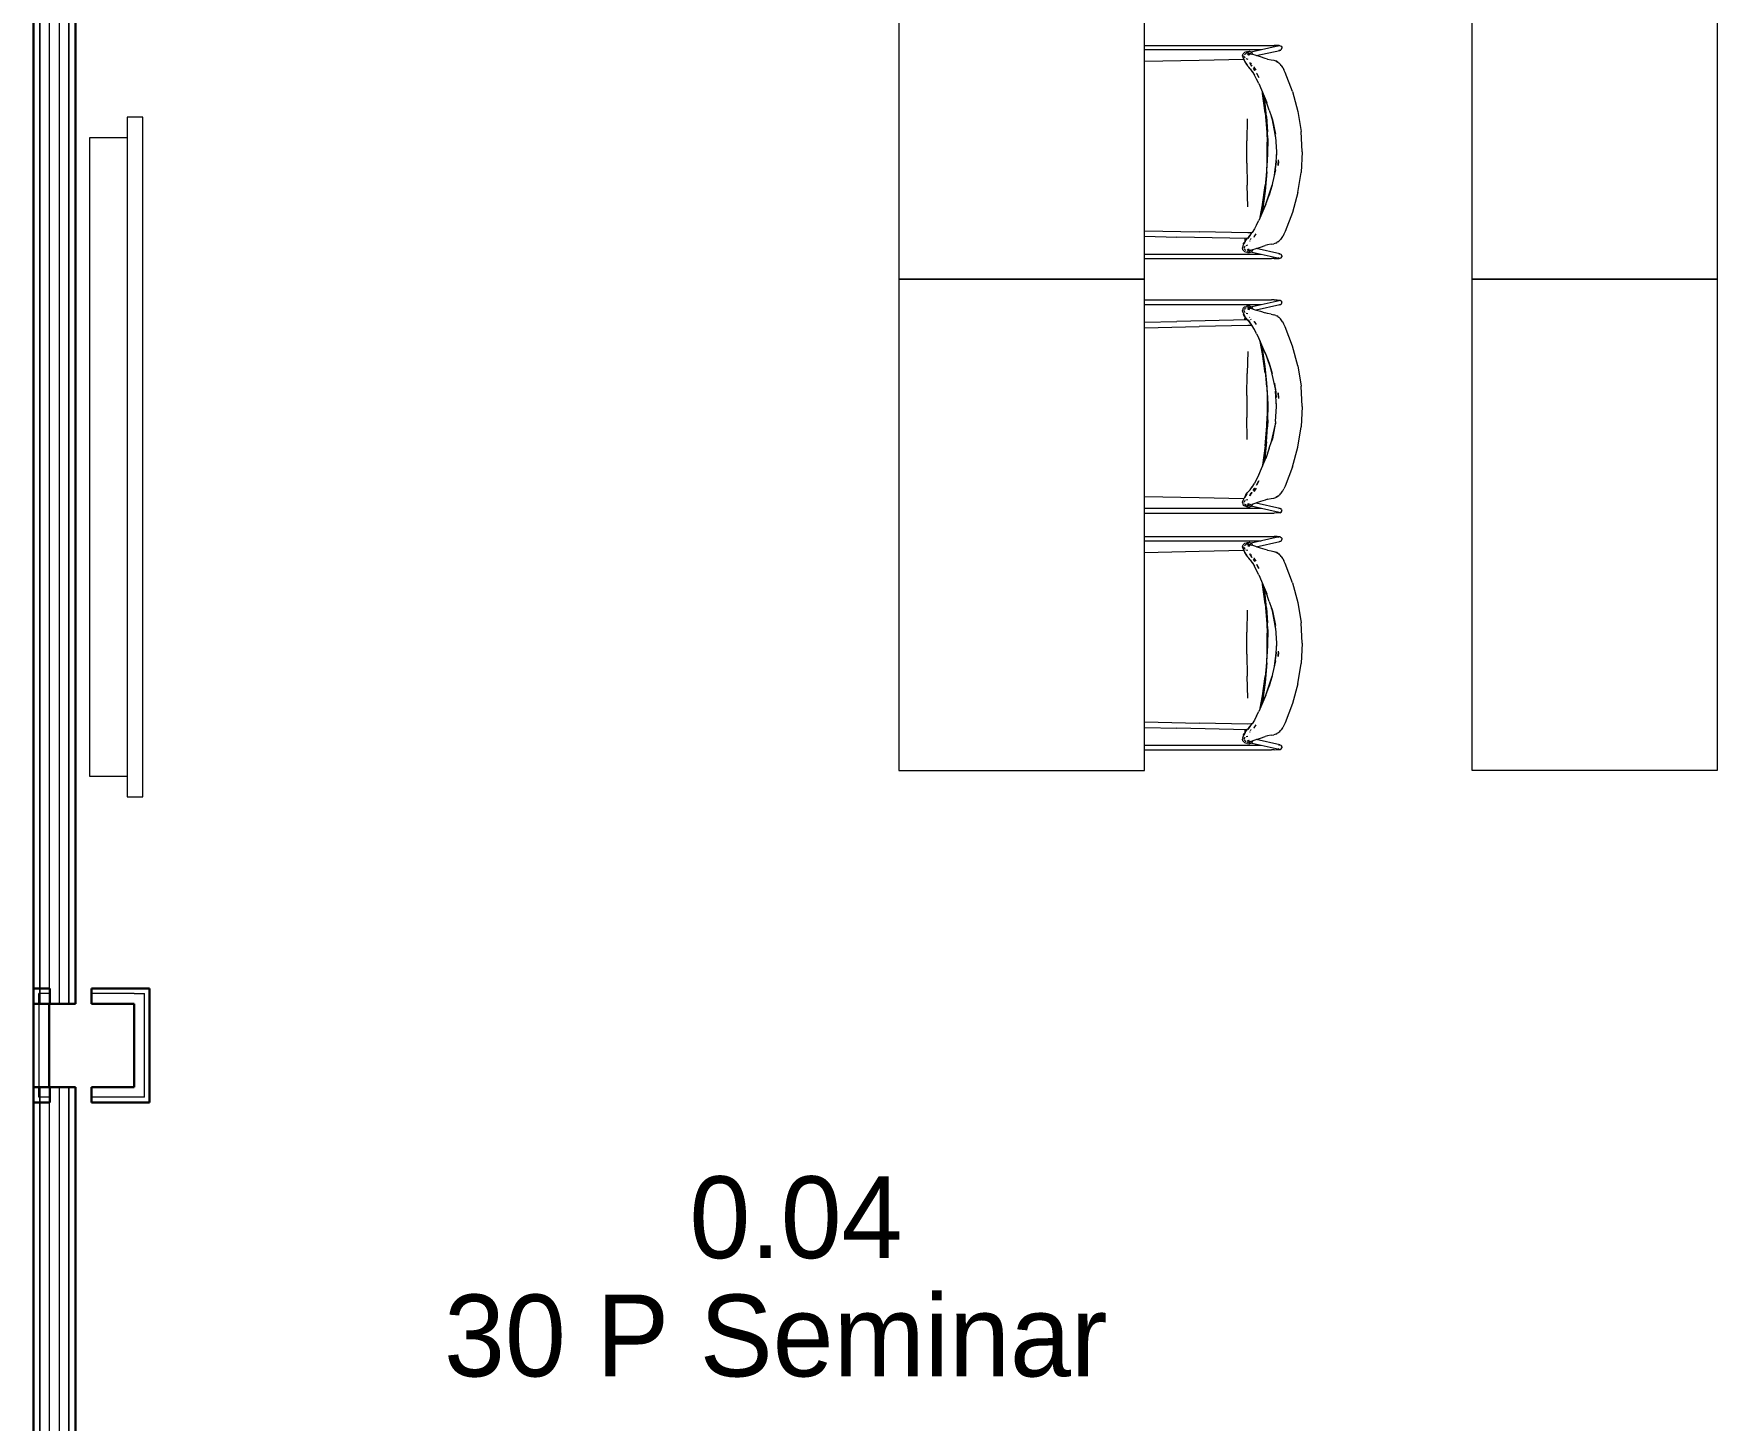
# Model space of a CAD drawing. Header units: millimetres. Extents: x 90978 to 295199, y -4084 to 97293.
# Drawn here: x 223887 to 228000, y 20147 to 23536 of the extents above; entities that cross this region are included whole.
import ezdxf

# ---------------------------------------------------------------- set-up
doc = ezdxf.new("R2010")
doc.units = ezdxf.units.MM
doc.header["$MEASUREMENT"] = 0
for name, color, linetype, lineweight in [('A-AREA-IDEN', 7, 'CONTINUOUS', 9), ('CSM-STL-XX-ZZ-M3-A-XXXX-00001_detached _19_04_21__rvt-1-Level 0$0$A-WALL', 7, 'CONTINUOUS', 9), ('CSM-STL-XX-ZZ-M3-A-XXXX-00001_detached _19_04_21__rvt-1-Level 0$0$E-ELEC-EQPM', 8, 'CONTINUOUS', 9), ('CSM-STL-XX-ZZ-M3-A-XXXX-00001_detached _19_04_21__rvt-1-Level 0$0$I-WALL', 7, 'CONTINUOUS', 9), ('G-IMPT', 8, 'CONTINUOUS', 9), ('I-FURN', 8, 'CONTINUOUS', 9)]:
    doc.layers.add(name, color=color, linetype=linetype, lineweight=lineweight)
doc.styles.add('Century Gothic', font='GOTHIC.TTF', dxfattribs={"height": 200})

msp = doc.modelspace()

# ---------------------------------------------------------------- linework, layer by layer
at = {"layer": 'CSM-STL-XX-ZZ-M3-A-XXXX-00001_detached _19_04_21__rvt-1-Level 0$0$A-WALL'}
for p, q in [((223901.7, 21165.5), (223901.7, 25361.2)), ((223902.7, 21165.5), (223902.7, 25361.2)), ((223925.2, 21165.5), (223925.2, 25361.2)), ((223950.2, 21165.5), (223950.2, 25361.2)), ((223972.7, 21165.5), (223972.7, 25361.2)), ((223973.7, 21165.5), (223973.7, 25361.2)), ((223926.3, 21190.5), (223899.2, 21190.5)), ((223899.2, 21165.5), (223899.2, 21190.5)), ((224132.4, 21190.5), (224028.3, 21190.5)), ((224132.4, 21190.5), (224157.4, 21190.5)), ((224157.4, 20936.9), (224157.4, 21190.5)), ((223899.2, 21165.5), (223899.2, 20961.9)), ((223899.2, 20936.9), (223899.2, 20961.9)), ((223926.3, 20936.9), (223899.2, 20936.9)), ((223901.7, 15762), (223901.7, 20961.9)), ((223902.7, 15762), (223902.7, 20961.9)), ((223925.2, 15762), (223925.2, 20961.9)), ((223950.2, 15762), (223950.2, 20961.9)), ((223972.7, 15762), (223972.7, 20961.9)), ((223973.7, 15762), (223973.7, 20961.9)), ((224132.4, 20936.9), (224028.3, 20936.9)), ((224157.4, 20936.9), (224132.4, 20936.9))]:
    msp.add_line(p, q, dxfattribs=at)
at = {"layer": 'CSM-STL-XX-ZZ-M3-A-XXXX-00001_detached _19_04_21__rvt-1-Level 0$0$E-ELEC-EQPM'}
for p, q in [((224153.3, 23332.1), (224115.2, 23332.1)), ((224115.2, 23332.1), (224115.2, 23281.3)), ((224153.3, 23332.1), (224115.2, 23332.1)), ((224115.2, 23332.1), (224115.2, 21671.1)), ((224153.3, 21671.1), (224153.3, 23332.1)), ((224153.3, 21671.1), (224153.3, 23332.1)), ((224115.2, 23281.3), (224023.3, 23281.3)), ((224023.3, 23281.3), (224023.3, 21721.9)), ((224115.2, 23281.3), (224023.3, 23281.3)), ((224023.3, 23281.3), (224023.3, 21721.9)), ((224023.3, 21721.9), (224115.2, 21721.9)), ((224023.3, 21721.9), (224115.2, 21721.9)), ((224115.2, 21721.9), (224115.2, 21671.1)), ((224115.2, 21671.1), (224153.3, 21671.1)), ((224115.2, 21671.1), (224153.3, 21671.1))]:
    msp.add_line(p, q, dxfattribs=at)
at = {"layer": 'CSM-STL-XX-ZZ-M3-A-XXXX-00001_detached _19_04_21__rvt-1-Level 0$0$I-WALL', "lineweight": 30}
for p, q in [((223886.7, 25361.2), (223886.7, 21165.5)), ((223988.7, 21165.5), (223988.7, 25361.2)), ((223926.3, 21203), (223886.7, 21203)), ((223886.7, 21203), (223886.7, 21190.5)), ((223886.7, 21190.5), (223886.7, 21165.5)), ((223926.3, 21165.5), (223926.3, 21203)), ((224132.4, 21203), (224028.3, 21203)), ((224028.3, 21203), (224028.3, 21165.5)), ((224157.4, 21203), (224132.4, 21203)), ((224169.9, 21203), (224157.4, 21203)), ((224169.9, 20924.4), (224169.9, 21203)), ((223886.7, 21165.5), (223988.7, 21165.5)), ((223886.7, 21165.5), (223886.7, 20961.9)), ((223924.2, 21165.5), (223926.3, 21165.5)), ((223924.2, 20961.9), (223924.2, 21165.5)), ((224028.3, 21165.5), (224132.4, 21165.5)), ((224132.4, 21165.5), (224132.4, 20961.9)), ((223886.7, 20961.9), (223886.7, 20936.9)), ((223886.7, 20961.9), (223886.7, 15762)), ((223988.7, 20961.9), (223886.7, 20961.9)), ((223886.7, 20936.9), (223886.7, 20924.4)), ((223926.3, 20961.9), (223924.2, 20961.9)), ((223926.3, 20924.4), (223926.3, 20961.9)), ((223988.7, 15762), (223988.7, 20961.9)), ((224132.4, 20961.9), (224028.3, 20961.9)), ((224028.3, 20961.9), (224028.3, 20924.4)), ((223886.7, 20924.4), (223926.3, 20924.4)), ((224028.3, 20924.4), (224132.4, 20924.4)), ((224132.4, 20924.4), (224157.4, 20924.4)), ((224157.4, 20924.4), (224169.9, 20924.4))]:
    msp.add_line(p, q, dxfattribs=at)
at = {"layer": 'G-IMPT'}
for p, q in [((226600.2, 23507.2), (226910.7, 23507.2)), ((226885.7, 23496.3), (226600.2, 23496.3)), ((226840.9, 23485.4), (226841.4, 23486.7)), ((226841.4, 23486.7), (226844.5, 23490)), ((226848.8, 23491.4), (226844.5, 23490)), ((226845, 23484.4), (226847, 23486.7)), ((226847.5, 23486.9), (226849.2, 23487.7)), ((226848.8, 23487.4), (226847.5, 23486.9)), ((226848.5, 23490.2), (226854.1, 23488.5)), ((226848.5, 23490.2), (226856.3, 23487.8)), ((226848.8, 23491.4), (226852, 23492.3)), ((226851.7, 23488.7), (226859.9, 23486.6)), ((226851.7, 23488.7), (226858.6, 23487)), ((226852, 23492.3), (226854.8, 23492.5)), ((226852.2, 23488.7), (226852.8, 23488.9)), ((226852.8, 23488.9), (226852.2, 23488.7)), ((226852.8, 23488.9), (226852.2, 23488.7)), ((226854.7, 23489.3), (226852.8, 23488.9)), ((226853.1, 23489.3), (226855.2, 23488)), ((226853.1, 23489.3), (226856.3, 23487.8)), ((226854.1, 23488.5), (226862.3, 23486)), ((226854.8, 23492.5), (226856.1, 23492.6)), ((226855.2, 23488), (226856.9, 23486.2)), ((226857.8, 23492.3), (226856.1, 23492.6)), ((226857.8, 23484.3), (226856.9, 23486.2)), ((226857.8, 23492.3), (226861.2, 23490.6)), ((226857.8, 23492.3), (226858.1, 23492.2)), ((226857.8, 23492.3), (226861, 23490.8)), ((226861.2, 23490.6), (226858.1, 23492.2)), ((226859.9, 23486.6), (226858.6, 23487)), ((226929.1, 23506.1), (226861, 23490.7)), ((226862.7, 23489), (226861, 23490.8)), ((226861.2, 23490.6), (226861, 23490.8)), ((226861, 23490.8), (226863.1, 23488.7)), ((226862.7, 23489), (226861.2, 23490.6)), ((226863.2, 23488.5), (226863.1, 23488.7)), ((226864.2, 23486.3), (226863.2, 23488.5)), ((226864.2, 23486.3), (226864.2, 23486.2)), ((226873.3, 23482.4), (226930.7, 23495.2)), ((226910.7, 23507.2), (226917, 23507.1)), ((226924.2, 23507), (226917, 23507.1)), ((226929.4, 23506.7), (226924.2, 23507)), ((226929.1, 23506.1), (226927, 23505.1)), ((226927, 23505.1), (226927.2, 23505.3)), ((226928.4, 23496), (226931, 23495.5)), ((226928.6, 23495.8), (226931, 23495.5)), ((226931.8, 23506.3), (226929.4, 23506.7)), ((226930.7, 23495.2), (226933.2, 23496)), ((226931.8, 23506.3), (226934.2, 23505.1)), ((226933.2, 23496), (226933.5, 23496.3)), ((226935.3, 23498.2), (226933.5, 23496.3)), ((226934.2, 23505.1), (226935.7, 23503)), ((226935.3, 23498.2), (226936, 23500.3)), ((226935.7, 23503), (226936, 23500.3)), ((226733.9, 23470.4), (226600.2, 23467.7)), ((226843.3, 23472.9), (226733.9, 23470.4)), ((226839.8, 23481.2), (226840.9, 23485.4)), ((226839.8, 23481.2), (226841.1, 23477.5)), ((226840.3, 23482.6), (226841.1, 23477.5)), ((226840.3, 23482.6), (226840.7, 23477.9)), ((226840.7, 23477.9), (226843.7, 23471.9)), ((226846.3, 23465.9), (226843.7, 23471.9)), ((226844.2, 23480.9), (226844.4, 23479.3)), ((226844.9, 23478.3), (226844.4, 23479.3)), ((226844.9, 23478.3), (226846.3, 23476.7)), ((226848, 23464), (226845.5, 23468.7)), ((226850.3, 23460.4), (226845.5, 23468.7)), ((226846.3, 23465.9), (226848.2, 23462.8)), ((226848, 23464), (226850.3, 23460.4)), ((226848.2, 23462.8), (226852.5, 23457.3)), ((226848.4, 23475.1), (226853.2, 23473.8)), ((226851.9, 23485.5), (226854.2, 23484.3)), ((226851.9, 23485.5), (226857.3, 23484)), ((226852.5, 23457.3), (226855.4, 23454.1)), ((226853.1, 23485.3), (226854.2, 23484.3)), ((226853.1, 23485.3), (226854.6, 23483.8)), ((226854.6, 23483.8), (226853.6, 23484.9)), ((226858.5, 23450.4), (226855.4, 23454.1)), ((226859.1, 23461.1), (226857.4, 23464.3)), ((226857.4, 23464.3), (226859.4, 23460.5)), ((226858.3, 23464.7), (226857.5, 23465.8)), ((226858.5, 23450.4), (226863.9, 23443)), ((226859.1, 23461.1), (226859.4, 23460.5)), ((226859.1, 23461.1), (226860.4, 23458.9)), ((226859.1, 23461.1), (226860.8, 23458.4)), ((226859.2, 23463.5), (226861.3, 23461)), ((226860.4, 23458.9), (226860.8, 23458.4)), ((226862.3, 23456.8), (226860.7, 23459.3)), ((226860.7, 23459.3), (226862.7, 23456.2)), ((226883.5, 23479.2), (226862.3, 23486)), ((226862.3, 23456.8), (226862.7, 23456.2)), ((226866, 23452), (226869.9, 23446)), ((226866, 23452), (226868.6, 23448)), ((226867.8, 23454.5), (226868.2, 23454)), ((226873.4, 23446.7), (226868.2, 23454)), ((226869.9, 23446), (226868.6, 23448)), ((226895.4, 23475.4), (226883.5, 23479.2)), ((226901.1, 23473.7), (226895.4, 23475.4)), ((226901.1, 23473.7), (226910.3, 23472.1)), ((226910.3, 23472.1), (226916.3, 23471)), ((226916.3, 23471), (226921.3, 23469.2)), ((226922.2, 23468.6), (226921.3, 23469.2)), ((226926.5, 23466.2), (226921.3, 23469.2)), ((226923.5, 23468), (226921.3, 23469.2)), ((226922.2, 23468.6), (226926.5, 23466.2)), ((226926.1, 23466.4), (226923.5, 23468)), ((226926.5, 23466.2), (226926.1, 23466.4)), ((226926.5, 23466.2), (226928.5, 23464.7)), ((226928.5, 23464.7), (226930.4, 23462.9)), ((226930.9, 23462.4), (226930.4, 23462.9)), ((226930.9, 23462.4), (226932.7, 23460.6)), ((226934.5, 23458.5), (226932.7, 23460.6)), ((226934.5, 23458.5), (226937.8, 23453.6)), ((226938.1, 23453.3), (226937.8, 23453.6)), ((226938.1, 23453.3), (226941.2, 23447.7)), ((226944.1, 23441.2), (226941.2, 23447.7)), ((226863.4, 23443.8), (226863.9, 23443)), ((226863.4, 23443.8), (226868.8, 23434.8)), ((226874.2, 23424.4), (226868.8, 23434.8)), ((226873.9, 23439.2), (226879.5, 23428.8)), ((226873.9, 23439.2), (226874.5, 23438.2)), ((226879.5, 23413.8), (226874.2, 23424.4)), ((226879.5, 23428.8), (226874.5, 23438.2)), ((226879.5, 23413.8), (226899.3, 23367.4)), ((226961.7, 23394.5), (226944.1, 23441.2)), ((226889, 23390), (226888.5, 23392.6)), ((226895.4, 23342.7), (226889, 23390)), ((226891.2, 23386.4), (226895.2, 23356.8)), ((226891.2, 23386.4), (226895.2, 23356.8)), ((226893.7, 23380.6), (226894.8, 23372.9)), ((226898.9, 23333.2), (226894.8, 23372.9)), ((226905.3, 23348.8), (226896.8, 23373.8)), ((226896.8, 23373.8), (226899.3, 23367.4)), ((226961.7, 23394.5), (226974.7, 23346.1)), ((226851.1, 23327.7), (226850.1, 23273.8)), ((226895.4, 23342.7), (226899.3, 23294.9)), ((226898.9, 23333.2), (226901, 23296.1)), ((226905.3, 23348.8), (226910.5, 23332.6)), ((226912.8, 23325.6), (226910.5, 23332.6)), ((226910.9, 23332.7), (226912.8, 23325.6)), ((226910.9, 23332.7), (226920.1, 23290.2)), ((226919.7, 23290.1), (226912.8, 23325.6)), ((226912.8, 23325.6), (226920.1, 23290.2)), ((226974.7, 23346.1), (226982.8, 23296.7)), ((226899.3, 23294.9), (226900.2, 23270.8)), ((226901.4, 23279.8), (226901, 23296.1)), ((226920.8, 23283.7), (226919.7, 23290.1)), ((226920.7, 23283.7), (226920.3, 23287.9)), ((226920.8, 23283.7), (226920.5, 23287.2)), ((226920.7, 23283.7), (226923.1, 23246.8)), ((226985.3, 23246.8), (226982.8, 23296.7)), ((226850.1, 23219.7), (226850.1, 23273.8)), ((226900.5, 23246.8), (226900.2, 23270.8)), ((226900.2, 23222.7), (226900.5, 23246.8)), ((226901, 23225.9), (226901.4, 23242.1)), ((226901.4, 23279.8), (226901.8, 23261)), ((226901.4, 23242.1), (226901.8, 23261)), ((226923.2, 23246.8), (226920.8, 23209.8)), ((226923.2, 23246.8), (226923, 23239.3)), ((226923.1, 23246.8), (226923, 23239.3)), ((226985.3, 23246.8), (226982.8, 23196.9)), ((226850.1, 23219.7), (226851.1, 23165.8)), ((226899.3, 23198.6), (226895.4, 23150.8)), ((226898.9, 23188.8), (226901, 23225.9)), ((226899.3, 23198.6), (226900.2, 23222.7)), ((226920.1, 23203.4), (226910.9, 23160.9)), ((226917.7, 23189.6), (226919.8, 23203.7)), ((226919.8, 23203.7), (226921.4, 23214.7)), ((226920.1, 23203.4), (226922.5, 23225)), ((226920.1, 23203.4), (226921.4, 23214.7)), ((226920.8, 23209.8), (226921.4, 23214.7)), ((226922.5, 23225), (226921.4, 23214.7)), ((226927.3, 23213.7), (226928.1, 23227.3)), ((226927.9, 23223.9), (226927.3, 23213.7)), ((226853.2, 23112.6), (226851.1, 23165.8)), ((226888.8, 23118.1), (226895.2, 23165.2)), ((226895.2, 23165.2), (226888.8, 23117.9)), ((226894.8, 23149), (226898.9, 23188.8)), ((226896.8, 23119.7), (226910.9, 23160.9)), ((226910.9, 23160.9), (226904.7, 23141.2)), ((226904.7, 23141.2), (226910.7, 23160.9)), ((226912.3, 23166.1), (226910.7, 23160.9)), ((226910.9, 23160.9), (226912.3, 23166.1)), ((226917.7, 23189.6), (226918.9, 23196.7)), ((226974.7, 23147.5), (226982.8, 23196.9)), ((226896.8, 23119.7), (226879.5, 23079.7)), ((226888.8, 23118.1), (226883, 23087.8)), ((226883, 23087.8), (226888.8, 23117.9)), ((226895.4, 23150.8), (226889, 23103.5)), ((226889, 23109.9), (226894.8, 23149)), ((226894.6, 23113.9), (226896.8, 23119.7)), ((226894.6, 23113.9), (226896.7, 23119.7)), ((226896.7, 23119.7), (226904.7, 23141.2)), ((226896.8, 23119.7), (226904.7, 23141.2)), ((226974.7, 23147.5), (226961.7, 23099)), ((226874.2, 23069.1), (226879.5, 23079.7)), ((226883.6, 23089.1), (226879.5, 23079.7)), ((226883.6, 23089.1), (226879.5, 23079.7)), ((226889, 23109.9), (226886, 23094.8)), ((226889, 23103.5), (226888.4, 23100.3)), ((226961.7, 23099), (226944.1, 23052.2)), ((226600.2, 23054.2), (226733.9, 23051.5)), ((226600.2, 23040.7), (226679.2, 23039)), ((226852.2, 23035.2), (226679.2, 23039)), ((226852.7, 23048.9), (226733.9, 23051.5)), ((226845.7, 23035.4), (226846.1, 23027.3)), ((226846.5, 23028), (226846.1, 23035.4)), ((226846.5, 23028), (226846.1, 23035.4)), ((226848.2, 23030.8), (226852.5, 23036.2)), ((226852.2, 23035.2), (226852.2, 23035.2)), ((226855.4, 23039.4), (226852.5, 23036.2)), ((226861.1, 23049.3), (226852.7, 23048.9)), ((226853.4, 23035.4), (226859, 23043.6)), ((226853.4, 23035.4), (226858.5, 23043.1)), ((226855.4, 23039.4), (226859, 23043.6)), ((226858.5, 23043.1), (226863.9, 23050.5)), ((226859.4, 23033), (226860.4, 23034.6)), ((226860.8, 23035.2), (226860.4, 23034.6)), ((226864, 23050), (226861.1, 23049.3)), ((226868.8, 23058.7), (226863.4, 23049.7)), ((226863.9, 23050.5), (226863.4, 23049.7)), ((226867.8, 23039.1), (226868.2, 23039.6)), ((226868.2, 23039.6), (226873.4, 23046.9)), ((226874.2, 23069.1), (226868.8, 23058.7)), ((226934.5, 23035), (226932.7, 23032.9)), ((226937.8, 23039.9), (226934.5, 23035)), ((226937.8, 23039.9), (226938.1, 23040.2)), ((226941.2, 23045.8), (226938.1, 23040.2)), ((226944.1, 23052.2), (226941.2, 23045.8)), ((226600.2, 22997.2), (226885.7, 22997.2)), ((226840.6, 23016.4), (226839.8, 23012.3)), ((226840.9, 23008.1), (226839.8, 23012.3)), ((226840.6, 23016.4), (226845, 23024.8)), ((226841.4, 23006.8), (226840.9, 23008.1)), ((226844.5, 23003.6), (226841.4, 23006.8)), ((226846.3, 23027.7), (226844, 23022.8)), ((226844, 23022.8), (226845, 23024.8)), ((226844, 23012.1), (226844.2, 23012.7)), ((226844.6, 23014.6), (226844.2, 23012.7)), ((226844.5, 23003.6), (226848.8, 23002.2)), ((226844.9, 23015.2), (226844.6, 23014.6)), ((226845.7, 23008.5), (226844.6, 23010.1)), ((226844.6, 23010.1), (226845.3, 23009.1)), ((226844.8, 23009.6), (226846.9, 23006.9)), ((226844.9, 23015.2), (226846.5, 23017)), ((226845.7, 23008.5), (226845.3, 23009.1)), ((226846.3, 23027.7), (226848.2, 23030.8)), ((226848.8, 23006.2), (226847.6, 23006.6)), ((226849.2, 23005.8), (226847.6, 23006.6)), ((226848.5, 23018.4), (226853.2, 23019.8)), ((226852, 23001.2), (226848.8, 23002.2)), ((226851.7, 23004.8), (226859.9, 23006.8)), ((226859.2, 23006.6), (226851.7, 23004.8)), ((226851.8, 23008), (226857.3, 23009.6)), ((226851.8, 23008), (226853.9, 23009)), ((226852, 23001.2), (226856.1, 23001)), ((226852.8, 23004.6), (226852.2, 23004.9)), ((226852.8, 23004.6), (226852.2, 23004.8)), ((226852.8, 23004.6), (226852.2, 23004.8)), ((226852.8, 23004.6), (226854.7, 23004.2)), ((226854.2, 23009.3), (226853.1, 23008.2)), ((226853.1, 23008.2), (226853.9, 23009)), ((226856.3, 23005.7), (226853.1, 23004.2)), ((226855.2, 23005.5), (226853.1, 23004.2)), ((226854.2, 23009.3), (226853.6, 23008.6)), ((226854.1, 23005), (226859.9, 23006.8)), ((226856.3, 23005.7), (226854.1, 23005)), ((226857.8, 23001.3), (226856.1, 23001)), ((226856.2, 23003.9), (226929.2, 22987.4)), ((226857.6, 23029.8), (226857.1, 23028.4)), ((226857.8, 23001.3), (226858.1, 23001.3)), ((226858.1, 23001.3), (226861, 23002.7)), ((226859.2, 23006.6), (226871, 23010.4)), ((226861.2, 23002.9), (226861, 23002.7)), ((226861.2, 23002.9), (226863.1, 23004.8)), ((226864.2, 23007.4), (226863.1, 23004.8)), ((226864.2, 23007.3), (226863.1, 23004.8)), ((226863.2, 23005), (226863.1, 23004.8)), ((226863.2, 23005), (226864.2, 23007.4)), ((226864.2, 23007.3), (226864.2, 23007.4)), ((226871, 23010.4), (226883.5, 23014.3)), ((226930.7, 22998.3), (226873.2, 23011.2)), ((226883.5, 23014.3), (226895.4, 23018.2)), ((226901.1, 23019.9), (226895.4, 23018.2)), ((226910.3, 23021.5), (226901.1, 23019.9)), ((226910.3, 23021.5), (226916.3, 23022.6)), ((226921.3, 23024.4), (226916.3, 23022.6)), ((226921.3, 23024.4), (226923.5, 23025.6)), ((226926.1, 23027.1), (226923.5, 23025.6)), ((226926.5, 23027.4), (226926.1, 23027.1)), ((226926.5, 23027.4), (226928.5, 23028.9)), ((226928.4, 22997.6), (226931, 22998)), ((226928.5, 23028.9), (226930.9, 23031.1)), ((226928.6, 22997.7), (226931, 22998)), ((226930.7, 22998.3), (226933.2, 22997.5)), ((226930.9, 23031.1), (226932.7, 23032.9)), ((226935, 22995.6), (226933.2, 22997.5)), ((226933.2, 22997.5), (226933.5, 22997.2)), ((226935, 22995.6), (226935.3, 22995.3)), ((226936, 22993.2), (226935.3, 22995.3)), ((226936, 22993.2), (226935.7, 22990.5)), ((226600.2, 22986.4), (226910.7, 22986.4)), ((226917, 22986.4), (226910.7, 22986.4)), ((226917, 22986.4), (226924.2, 22986.6)), ((226924.2, 22986.6), (226929.4, 22986.8)), ((226929.2, 22987.4), (226927, 22988.5)), ((226927.2, 22988.3), (226927, 22988.5)), ((226929.4, 22986.8), (226931.8, 22987.2)), ((226931.8, 22987.2), (226934.2, 22988.4)), ((226934.2, 22988.4), (226935.7, 22990.5)), ((226600.2, 22885.4), (226910.7, 22885.4)), ((226600.2, 22874.5), (226885.7, 22874.5)), ((226844.5, 22868.2), (226848.8, 22869.6)), ((226852, 22870.6), (226848.8, 22869.6)), ((226852, 22870.6), (226856.1, 22870.8)), ((226857.8, 22870.5), (226856.1, 22870.8)), ((226856.2, 22867.9), (226929.2, 22884.3)), ((226857.8, 22870.5), (226858.1, 22870.4)), ((226858.1, 22870.4), (226861, 22869)), ((226930.7, 22873.5), (226873.2, 22860.6)), ((226917, 22885.4), (226910.7, 22885.4)), ((226917, 22885.4), (226924.2, 22885.2)), ((226924.2, 22885.2), (226929.4, 22884.9)), ((226929.2, 22884.3), (226927, 22883.3)), ((226927.2, 22883.5), (226927, 22883.3)), ((226928.4, 22874.2), (226931, 22873.7)), ((226928.6, 22874.1), (226931, 22873.7)), ((226929.4, 22884.9), (226931.8, 22884.6)), ((226930.7, 22873.5), (226933.2, 22874.3)), ((226931.8, 22884.6), (226934.2, 22883.4)), ((226935, 22876.1), (226933.2, 22874.3)), ((226933.2, 22874.3), (226933.5, 22874.6)), ((226934.2, 22883.4), (226935.7, 22881.2)), ((226935, 22876.1), (226935.3, 22876.4)), ((226936, 22878.6), (226935.3, 22876.4)), ((226936, 22878.6), (226935.7, 22881.2)), ((226600.2, 22831.1), (226679.2, 22832.7)), ((226852.2, 22836.6), (226679.2, 22832.7)), ((226840.9, 22863.6), (226839.8, 22859.4)), ((226840.6, 22855.4), (226839.8, 22859.4)), ((226840.6, 22855.4), (226845, 22846.9)), ((226841.4, 22865), (226840.9, 22863.6)), ((226844.5, 22868.2), (226841.4, 22865)), ((226844, 22859.7), (226844.2, 22859.1)), ((226846.3, 22844.1), (226844, 22848.9)), ((226844, 22848.9), (226845, 22846.9)), ((226844.6, 22857.1), (226844.2, 22859.1)), ((226845.7, 22863.2), (226844.6, 22861.6)), ((226844.6, 22861.6), (226845.3, 22862.7)), ((226844.9, 22856.6), (226844.6, 22857.1)), ((226844.8, 22862.2), (226846.9, 22864.8)), ((226844.9, 22856.6), (226846.5, 22854.7)), ((226845.7, 22863.2), (226845.3, 22862.7)), ((226845.7, 22836.4), (226846.1, 22844.5)), ((226846.5, 22843.7), (226846.1, 22836.4)), ((226846.5, 22843.7), (226846.2, 22837.5)), ((226846.3, 22844.1), (226848.2, 22841)), ((226849.2, 22865.9), (226847.6, 22865.1)), ((226848.8, 22865.6), (226847.6, 22865.1)), ((226848.2, 22841), (226852.5, 22835.6)), ((226848.5, 22853.3), (226853.2, 22852)), ((226859.2, 22865.2), (226851.7, 22866.9)), ((226851.7, 22866.9), (226859.9, 22864.9)), ((226851.8, 22863.8), (226853.9, 22862.8)), ((226851.8, 22863.8), (226857.3, 22862.2)), ((226852.8, 22867.1), (226852.2, 22866.9)), ((226852.8, 22867.1), (226852.2, 22866.9)), ((226852.8, 22867.1), (226852.2, 22866.9)), ((226852.2, 22836.6), (226852.2, 22836.6)), ((226855.4, 22832.4), (226852.5, 22835.6)), ((226852.8, 22867.1), (226854.7, 22867.6)), ((226856.3, 22866), (226853.1, 22867.5)), ((226855.2, 22866.2), (226853.1, 22867.5)), ((226854.2, 22862.5), (226853.1, 22863.5)), ((226853.1, 22863.5), (226853.9, 22862.8)), ((226853.4, 22836.4), (226858.5, 22828.6)), ((226853.4, 22836.4), (226859, 22828.1)), ((226854.2, 22862.5), (226853.6, 22863.2)), ((226856.3, 22866), (226854.1, 22866.8)), ((226854.1, 22866.8), (226859.9, 22864.9)), ((226855.2, 22866.2), (226856.6, 22864.7)), ((226855.4, 22832.4), (226859, 22828.1)), ((226857.6, 22863), (226856.9, 22864.4)), ((226857.6, 22842), (226857, 22843.5)), ((226858.5, 22828.6), (226863.9, 22821.3)), ((226859.2, 22865.2), (226871, 22861.3)), ((226859.4, 22838.8), (226860.4, 22837.2)), ((226860.8, 22836.6), (226860.4, 22837.2)), ((226861.2, 22868.8), (226861, 22869)), ((226861.2, 22868.8), (226863.1, 22866.9)), ((226864.2, 22864.5), (226863.1, 22866.9)), ((226863.2, 22866.7), (226863.1, 22866.9)), ((226864.2, 22864.4), (226863.1, 22866.9)), ((226863.2, 22866.7), (226864.2, 22864.4)), ((226864.2, 22864.5), (226864.2, 22864.4)), ((226867.8, 22832.7), (226868.2, 22832.2)), ((226868.2, 22832.2), (226873.4, 22824.9)), ((226871, 22861.3), (226883.5, 22857.5)), ((226883.5, 22857.5), (226895.4, 22853.6)), ((226901.1, 22851.9), (226895.4, 22853.6)), ((226910.3, 22850.3), (226901.1, 22851.9)), ((226910.3, 22850.3), (226916.3, 22849.2)), ((226921.3, 22847.4), (226916.3, 22849.2)), ((226921.3, 22847.4), (226923.5, 22846.2)), ((226926.1, 22844.7), (226923.5, 22846.2)), ((226926.5, 22844.4), (226926.1, 22844.7)), ((226926.5, 22844.4), (226928.5, 22842.9)), ((226928.5, 22842.9), (226930.9, 22840.7)), ((226930.9, 22840.7), (226932.7, 22838.8)), ((226934.5, 22836.7), (226932.7, 22838.8)), ((226937.8, 22831.9), (226934.5, 22836.7)), ((226937.8, 22831.9), (226938.1, 22831.6)), ((226941.2, 22826), (226938.1, 22831.6)), ((226600.2, 22817.5), (226733.9, 22820.2)), ((226852.7, 22822.9), (226733.9, 22820.2)), ((226861.1, 22822.5), (226852.7, 22822.9)), ((226864, 22821.8), (226861.1, 22822.5)), ((226868.8, 22813.1), (226863.4, 22822)), ((226863.9, 22821.3), (226863.4, 22822)), ((226874.2, 22802.6), (226868.8, 22813.1)), ((226874.2, 22802.6), (226879.5, 22792)), ((226883.6, 22782.7), (226879.5, 22792.1)), ((226896.8, 22752.1), (226879.5, 22792.1)), ((226883.6, 22782.7), (226879.5, 22792)), ((226944.1, 22819.6), (226941.2, 22826)), ((226961.7, 22772.7), (226944.1, 22819.6)), ((226853.2, 22759.2), (226851.1, 22705.9)), ((226888.8, 22753.7), (226883, 22784)), ((226883, 22784), (226888.8, 22753.8)), ((226889, 22761.9), (226886, 22777)), ((226889, 22768.2), (226888.7, 22770.3)), ((226895.2, 22706.6), (226888.8, 22753.8)), ((226888.8, 22753.7), (226895.2, 22706.6)), ((226895.4, 22720.9), (226889, 22768.2)), ((226889, 22761.9), (226894.8, 22722.7)), ((226894.6, 22757.8), (226896.8, 22752.1)), ((226894.6, 22757.8), (226896.7, 22752.1)), ((226896.7, 22752.1), (226904.7, 22730.6)), ((226896.8, 22752.1), (226910.9, 22710.9)), ((226896.8, 22752.1), (226904.7, 22730.6)), ((226974.7, 22724.3), (226961.7, 22772.7)), ((226850.1, 22652), (226851.1, 22705.9)), ((226894.8, 22722.7), (226898.9, 22683)), ((226899.3, 22673.1), (226895.4, 22720.9)), ((226910.9, 22710.9), (226904.7, 22730.6)), ((226904.7, 22730.6), (226910.7, 22710.9)), ((226912.3, 22705.7), (226910.7, 22710.9)), ((226920.1, 22668.4), (226910.9, 22710.9)), ((226910.9, 22710.9), (226912.3, 22705.7)), ((226974.7, 22724.3), (226982.8, 22674.9)), ((226898.9, 22683), (226901, 22645.9)), ((226899.3, 22673.1), (226900.2, 22649.1)), ((226917.7, 22682.2), (226918.9, 22675)), ((226917.7, 22682.2), (226919.8, 22668.1)), ((226919.8, 22668.1), (226921.4, 22657)), ((226920.1, 22668.4), (226922.5, 22646.8)), ((226920.1, 22668.4), (226921.4, 22657)), ((226985.3, 22625), (226982.8, 22674.9)), ((226850.1, 22652), (226850.1, 22598)), ((226900.2, 22649.1), (226900.5, 22625)), ((226900.5, 22625), (226900.2, 22600.9)), ((226901, 22645.9), (226901.4, 22629.6)), ((226901.4, 22629.6), (226901.8, 22610.8)), ((226920.7, 22588.1), (226923.1, 22625)), ((226923.2, 22625), (226920.8, 22662)), ((226920.8, 22662), (226921.4, 22657)), ((226922.5, 22646.8), (226921.4, 22657)), ((226923.2, 22625), (226923, 22632.5)), ((226923.1, 22625), (226923, 22632.5)), ((226927.9, 22647.9), (226927.3, 22658.1)), ((226927.3, 22658.1), (226928.1, 22644.5)), ((226985.3, 22625), (226982.8, 22575.1)), ((226851.1, 22544.1), (226850.1, 22598)), ((226899.3, 22576.9), (226900.2, 22600.9)), ((226901.4, 22591.9), (226901, 22575.6)), ((226901.4, 22591.9), (226901.8, 22610.8)), ((226910.9, 22539.1), (226920.1, 22581.6)), ((226919.7, 22581.7), (226912.8, 22546.2)), ((226912.8, 22546.2), (226920.1, 22581.6)), ((226920.8, 22588.1), (226919.7, 22581.7)), ((226920.7, 22588.1), (226920.2, 22582.7)), ((226920.8, 22588.1), (226920.5, 22584.6)), ((226895.4, 22529.1), (226899.3, 22576.9)), ((226898.9, 22538.6), (226901, 22575.6)), ((226912.8, 22546.2), (226910.5, 22539.2)), ((226910.9, 22539.1), (226912.8, 22546.2)), ((226974.7, 22525.7), (226982.8, 22575.1)), ((226879.5, 22458), (226899.3, 22504.4)), ((226895.4, 22529.1), (226889, 22481.8)), ((226891.2, 22485.4), (226895.2, 22515)), ((226891.2, 22485.3), (226895.2, 22515)), ((226898.9, 22538.6), (226894.8, 22498.8)), ((226905.3, 22523), (226896.8, 22497.9)), ((226896.8, 22497.9), (226899.3, 22504.4)), ((226905.3, 22523), (226910.5, 22539.2)), ((226961.7, 22477.3), (226974.7, 22525.7)), ((226879.5, 22458), (226874.2, 22447.4)), ((226889, 22481.8), (226888.5, 22479.1)), ((226893.7, 22491.2), (226894.8, 22498.8)), ((226961.7, 22477.3), (226944.1, 22430.5)), ((226852.5, 22414.4), (226855.4, 22417.6)), ((226858.5, 22421.4), (226855.4, 22417.6)), ((226858.5, 22421.4), (226863.9, 22428.7)), ((226863.4, 22428), (226868.8, 22436.9)), ((226863.4, 22428), (226863.9, 22428.7)), ((226866, 22419.8), (226869.9, 22425.7)), ((226866, 22419.8), (226868.6, 22423.8)), ((226867.8, 22417.3), (226868.2, 22417.8)), ((226873.4, 22425.1), (226868.2, 22417.8)), ((226869.9, 22425.7), (226868.6, 22423.8)), ((226874.2, 22447.4), (226868.8, 22436.9)), ((226873.9, 22432.6), (226879.5, 22443)), ((226873.9, 22432.6), (226874.5, 22433.5)), ((226879.5, 22443), (226874.5, 22433.5)), ((226934.5, 22413.3), (226937.8, 22418.1)), ((226938.1, 22418.4), (226937.8, 22418.1)), ((226938.1, 22418.4), (226941.2, 22424)), ((226944.1, 22430.5), (226941.2, 22424)), ((226733.9, 22401.3), (226600.2, 22404)), ((226843.3, 22398.9), (226733.9, 22401.3)), ((226839.8, 22390.6), (226841.1, 22394.2)), ((226839.8, 22390.6), (226840.9, 22386.4)), ((226840.3, 22389.2), (226841.1, 22394.2)), ((226840.3, 22389.2), (226840.7, 22393.8)), ((226840.7, 22393.8), (226843.7, 22399.8)), ((226840.9, 22386.4), (226841.4, 22385)), ((226841.4, 22385), (226844.5, 22381.8)), ((226846.3, 22405.9), (226843.7, 22399.8)), ((226844.2, 22390.9), (226844.4, 22392.5)), ((226844.9, 22393.4), (226844.4, 22392.5)), ((226848.8, 22380.4), (226844.5, 22381.8)), ((226844.9, 22393.4), (226846.3, 22395.1)), ((226845, 22387.4), (226847, 22385.1)), ((226850.3, 22411.4), (226845.5, 22403.1)), ((226848, 22407.7), (226845.5, 22403.1)), ((226846.3, 22405.9), (226848.2, 22409)), ((226848.8, 22384.4), (226847.5, 22384.9)), ((226847.5, 22384.9), (226849.2, 22384.1)), ((226848, 22407.7), (226850.3, 22411.4)), ((226848.2, 22409), (226852.5, 22414.4)), ((226848.4, 22396.6), (226853.2, 22398)), ((226848.5, 22381.6), (226856.3, 22384)), ((226848.5, 22381.6), (226854.1, 22383.2)), ((226848.8, 22380.4), (226852, 22379.4)), ((226851.7, 22383.1), (226859.9, 22385.1)), ((226851.7, 22383.1), (226858.6, 22384.8)), ((226851.9, 22386.3), (226857.3, 22387.8)), ((226851.9, 22386.3), (226854.2, 22387.5)), ((226852, 22379.4), (226854.8, 22379.3)), ((226852.2, 22383.1), (226852.8, 22382.9)), ((226852.8, 22382.9), (226852.2, 22383.1)), ((226852.8, 22382.9), (226852.2, 22383.1)), ((226854.7, 22382.4), (226852.8, 22382.9)), ((226853.1, 22386.5), (226854.6, 22387.9)), ((226853.1, 22386.5), (226854.2, 22387.5)), ((226853.1, 22382.5), (226856.3, 22384)), ((226853.1, 22382.5), (226855.2, 22383.8)), ((226854.6, 22387.9), (226853.6, 22386.9)), ((226854.1, 22383.2), (226862.3, 22385.8)), ((226854.8, 22379.3), (226856.1, 22379.2)), ((226855.2, 22383.8), (226856.9, 22385.6)), ((226857.8, 22379.5), (226856.1, 22379.2)), ((226857.4, 22407.5), (226859.4, 22411.2)), ((226859.1, 22410.7), (226857.4, 22407.5)), ((226858.3, 22407.1), (226857.5, 22405.9)), ((226857.8, 22379.5), (226861.2, 22381.2)), ((226857.8, 22379.5), (226861, 22381)), ((226857.8, 22379.5), (226858.1, 22379.6)), ((226861.2, 22381.2), (226858.1, 22379.6)), ((226859.9, 22385.1), (226858.6, 22384.8)), ((226859.1, 22410.7), (226860.8, 22413.4)), ((226859.1, 22410.7), (226860.4, 22412.8)), ((226859.1, 22410.7), (226859.4, 22411.2)), ((226859.2, 22408.3), (226861.3, 22410.7)), ((226860.4, 22412.8), (226860.8, 22413.4)), ((226860.7, 22412.5), (226862.7, 22415.6)), ((226862.3, 22415), (226860.7, 22412.5)), ((226861, 22381), (226863.1, 22383.1)), ((226862.7, 22382.8), (226861, 22381)), ((226861.2, 22381.2), (226861, 22381)), ((226929.1, 22365.7), (226861, 22381)), ((226862.7, 22382.8), (226861.2, 22381.2)), ((226862.3, 22415), (226862.7, 22415.6)), ((226883.5, 22392.6), (226862.3, 22385.8)), ((226863.2, 22383.3), (226863.1, 22383.1)), ((226864.2, 22385.5), (226863.2, 22383.3)), ((226864.2, 22385.5), (226864.2, 22385.6)), ((226873.3, 22389.4), (226930.7, 22376.5)), ((226895.4, 22396.4), (226883.5, 22392.6)), ((226901.1, 22398.1), (226895.4, 22396.4)), ((226901.1, 22398.1), (226910.3, 22399.7)), ((226910.3, 22399.7), (226916.3, 22400.8)), ((226916.3, 22400.8), (226921.3, 22402.6)), ((226926.5, 22405.6), (226921.3, 22402.6)), ((226923.5, 22403.8), (226921.3, 22402.6)), ((226922.2, 22403.2), (226921.3, 22402.6)), ((226922.2, 22403.2), (226926.5, 22405.6)), ((226926.1, 22405.3), (226923.5, 22403.8)), ((226926.5, 22405.6), (226926.1, 22405.3)), ((226926.5, 22405.6), (226928.5, 22407.1)), ((226928.4, 22375.8), (226931, 22376.3)), ((226928.5, 22407.1), (226930.4, 22408.8)), ((226928.6, 22375.9), (226931, 22376.3)), ((226930.9, 22409.3), (226930.4, 22408.8)), ((226930.7, 22376.5), (226933.2, 22375.7)), ((226930.9, 22409.3), (226932.7, 22411.2)), ((226934.5, 22413.3), (226932.7, 22411.2)), ((226933.2, 22375.7), (226933.5, 22375.4)), ((226885.7, 22375.5), (226600.2, 22375.5)), ((226600.2, 22364.6), (226910.7, 22364.6)), ((226910.7, 22364.6), (226917, 22364.6)), ((226924.2, 22364.8), (226917, 22364.6)), ((226929.4, 22365.1), (226924.2, 22364.8)), ((226929.1, 22365.7), (226927, 22366.7)), ((226927, 22366.7), (226927.2, 22366.5)), ((226931.8, 22365.4), (226929.4, 22365.1)), ((226931.8, 22365.4), (226934.2, 22366.6)), ((226935.3, 22373.6), (226933.5, 22375.4)), ((226934.2, 22366.6), (226935.7, 22368.8)), ((226935.3, 22373.6), (226936, 22371.4)), ((226935.7, 22368.8), (226936, 22371.4)), ((226600.2, 22307.1), (226910.7, 22307.1)), ((226885.7, 22296.2), (226600.2, 22296.2)), ((226929.1, 22306), (226861, 22290.6)), ((226873.3, 22282.3), (226930.7, 22295.1)), ((226910.7, 22307.1), (226917, 22307)), ((226924.2, 22306.9), (226917, 22307)), ((226929.4, 22306.6), (226924.2, 22306.9)), ((226929.1, 22306), (226927, 22305)), ((226927, 22305), (226927.2, 22305.2)), ((226928.4, 22295.9), (226931, 22295.4)), ((226928.6, 22295.7), (226931, 22295.4)), ((226931.8, 22306.3), (226929.4, 22306.6)), ((226930.7, 22295.1), (226933.2, 22295.9)), ((226931.8, 22306.3), (226934.2, 22305)), ((226933.2, 22295.9), (226933.5, 22296.2)), ((226935.3, 22298.1), (226933.5, 22296.2)), ((226934.2, 22305), (226935.7, 22302.9)), ((226935.3, 22298.1), (226936, 22300.2)), ((226935.7, 22302.9), (226936, 22300.2)), ((226733.9, 22270.3), (226600.2, 22267.6)), ((226843.3, 22272.8), (226733.9, 22270.3)), ((226839.8, 22281.1), (226840.9, 22285.3)), ((226839.8, 22281.1), (226841.1, 22277.4)), ((226840.3, 22282.5), (226841.1, 22277.4)), ((226840.3, 22282.5), (226840.7, 22277.8)), ((226840.7, 22277.8), (226843.7, 22271.8)), ((226840.9, 22285.3), (226841.4, 22286.6)), ((226841.4, 22286.6), (226844.5, 22289.9)), ((226846.3, 22265.8), (226843.7, 22271.8)), ((226844.2, 22280.8), (226844.4, 22279.2)), ((226844.9, 22278.2), (226844.4, 22279.2)), ((226848.8, 22291.3), (226844.5, 22289.9)), ((226844.9, 22278.2), (226846.3, 22276.6)), ((226845, 22284.3), (226847, 22286.6)), ((226848, 22263.9), (226845.5, 22268.6)), ((226850.3, 22260.3), (226845.5, 22268.6)), ((226846.3, 22265.8), (226848.2, 22262.7)), ((226847.5, 22286.8), (226849.2, 22287.6)), ((226848.8, 22287.3), (226847.5, 22286.8)), ((226848, 22263.9), (226850.3, 22260.3)), ((226848.2, 22262.7), (226852.5, 22257.2)), ((226848.4, 22275), (226853.2, 22273.7)), ((226848.5, 22290.1), (226854.1, 22288.4)), ((226848.5, 22290.1), (226856.3, 22287.7)), ((226848.8, 22291.3), (226852, 22292.2)), ((226851.7, 22288.6), (226859.9, 22286.5)), ((226851.7, 22288.6), (226858.6, 22286.9)), ((226851.9, 22285.4), (226854.2, 22284.2)), ((226851.9, 22285.4), (226857.3, 22283.9)), ((226852, 22292.2), (226854.8, 22292.4)), ((226852.2, 22288.6), (226852.8, 22288.8)), ((226852.8, 22288.8), (226852.2, 22288.6)), ((226852.8, 22288.8), (226852.2, 22288.6)), ((226852.5, 22257.2), (226855.4, 22254)), ((226854.7, 22289.2), (226852.8, 22288.8)), ((226853.1, 22289.2), (226855.2, 22287.9)), ((226853.1, 22289.2), (226856.3, 22287.7)), ((226853.1, 22285.2), (226854.2, 22284.2)), ((226853.1, 22285.2), (226854.6, 22283.7)), ((226854.6, 22283.7), (226853.6, 22284.8)), ((226854.1, 22288.4), (226862.3, 22285.9)), ((226854.8, 22292.4), (226856.1, 22292.5)), ((226855.2, 22287.9), (226856.9, 22286.1)), ((226858.5, 22250.3), (226855.4, 22254)), ((226857.8, 22292.2), (226856.1, 22292.5)), ((226857.8, 22284.2), (226856.9, 22286.1)), ((226859.1, 22261), (226857.4, 22264.2)), ((226857.4, 22264.2), (226859.4, 22260.4)), ((226858.3, 22264.6), (226857.5, 22265.8)), ((226857.8, 22292.2), (226861.2, 22290.5)), ((226857.8, 22292.2), (226858.1, 22292.1)), ((226857.8, 22292.2), (226861, 22290.7)), ((226861.2, 22290.5), (226858.1, 22292.1)), ((226859.9, 22286.5), (226858.6, 22286.9)), ((226859.1, 22261), (226859.4, 22260.4)), ((226859.1, 22261), (226860.4, 22258.8)), ((226859.1, 22261), (226860.8, 22258.3)), ((226859.2, 22263.4), (226861.3, 22260.9)), ((226860.4, 22258.8), (226860.8, 22258.3)), ((226862.3, 22256.7), (226860.7, 22259.2)), ((226860.7, 22259.2), (226862.7, 22256.1)), ((226862.7, 22288.9), (226861, 22290.7)), ((226861.2, 22290.5), (226861, 22290.7)), ((226861, 22290.7), (226863.1, 22288.6)), ((226862.7, 22288.9), (226861.2, 22290.5)), ((226883.5, 22279.1), (226862.3, 22285.9)), ((226862.3, 22256.7), (226862.7, 22256.1)), ((226863.2, 22288.4), (226863.1, 22288.6)), ((226864.2, 22286.2), (226863.2, 22288.4)), ((226864.2, 22286.2), (226864.2, 22286.1)), ((226867.8, 22254.4), (226868.2, 22253.9)), ((226873.4, 22246.6), (226868.2, 22253.9)), ((226895.4, 22275.3), (226883.5, 22279.1)), ((226901.1, 22273.6), (226895.4, 22275.3)), ((226901.1, 22273.6), (226910.3, 22272)), ((226910.3, 22272), (226916.3, 22270.9)), ((226916.3, 22270.9), (226921.3, 22269.1)), ((226922.2, 22268.5), (226921.3, 22269.1)), ((226926.5, 22266.1), (226921.3, 22269.1)), ((226923.5, 22267.9), (226921.3, 22269.1)), ((226922.2, 22268.5), (226926.5, 22266.1)), ((226926.1, 22266.3), (226923.5, 22267.9)), ((226926.5, 22266.1), (226926.1, 22266.3)), ((226926.5, 22266.1), (226928.5, 22264.6)), ((226928.5, 22264.6), (226930.4, 22262.8)), ((226930.9, 22262.3), (226930.4, 22262.8)), ((226930.9, 22262.3), (226932.7, 22260.5)), ((226934.5, 22258.4), (226932.7, 22260.5)), ((226934.5, 22258.4), (226937.8, 22253.5)), ((226938.1, 22253.2), (226937.8, 22253.5)), ((226938.1, 22253.2), (226941.2, 22247.6)), ((226858.5, 22250.3), (226863.9, 22243)), ((226863.4, 22243.7), (226863.9, 22243)), ((226863.4, 22243.7), (226868.8, 22234.7)), ((226866, 22251.9), (226869.9, 22245.9)), ((226866, 22251.9), (226868.6, 22247.9)), ((226869.9, 22245.9), (226868.6, 22247.9)), ((226874.2, 22224.3), (226868.8, 22234.7)), ((226873.9, 22239.1), (226879.5, 22228.7)), ((226873.9, 22239.1), (226874.5, 22238.1)), ((226879.5, 22213.7), (226874.2, 22224.3)), ((226879.5, 22228.7), (226874.5, 22238.1)), ((226879.5, 22213.7), (226899.3, 22167.3)), ((226944.1, 22241.1), (226941.2, 22247.6)), ((226961.7, 22194.4), (226944.1, 22241.1)), ((226889, 22189.9), (226888.5, 22192.5)), ((226895.4, 22142.6), (226889, 22189.9)), ((226891.2, 22186.3), (226895.2, 22156.7)), ((226891.2, 22186.3), (226895.2, 22156.7)), ((226893.7, 22180.5), (226894.8, 22172.8)), ((226898.9, 22133.1), (226894.8, 22172.8)), ((226905.3, 22148.7), (226896.8, 22173.7)), ((226896.8, 22173.7), (226899.3, 22167.3)), ((226961.7, 22194.4), (226974.7, 22146)), ((226895.4, 22142.6), (226899.3, 22094.8)), ((226898.9, 22133.1), (226901, 22096)), ((226905.3, 22148.7), (226910.5, 22132.5)), ((226912.8, 22125.5), (226910.5, 22132.5)), ((226910.9, 22132.6), (226912.8, 22125.5)), ((226910.9, 22132.6), (226920.1, 22090.1)), ((226974.7, 22146), (226982.8, 22096.6)), ((226851.1, 22127.6), (226850.1, 22073.7)), ((226899.3, 22094.8), (226900.2, 22070.8)), ((226901.4, 22079.7), (226901, 22096)), ((226919.7, 22090), (226912.8, 22125.5)), ((226912.8, 22125.5), (226920.1, 22090.1)), ((226920.8, 22083.6), (226919.7, 22090)), ((226920.7, 22083.6), (226920.3, 22087.8)), ((226985.3, 22046.7), (226982.8, 22096.6)), ((226850.1, 22019.6), (226850.1, 22073.7)), ((226900.5, 22046.7), (226900.2, 22070.8)), ((226900.2, 22022.6), (226900.5, 22046.7)), ((226901.4, 22079.7), (226901.8, 22060.9)), ((226901.4, 22042), (226901.8, 22060.9)), ((226920.8, 22083.6), (226920.5, 22087.1)), ((226920.7, 22083.6), (226923.1, 22046.7)), ((226923.2, 22046.7), (226920.8, 22009.7)), ((226923.2, 22046.7), (226923, 22039.2)), ((226923.1, 22046.7), (226923, 22039.2)), ((226985.3, 22046.7), (226982.8, 21996.8)), ((226850.1, 22019.6), (226851.1, 21965.7)), ((226898.9, 21988.7), (226901, 22025.8)), ((226899.3, 21998.5), (226900.2, 22022.6)), ((226901, 22025.8), (226901.4, 22042)), ((226919.8, 22003.6), (226921.4, 22014.6)), ((226920.1, 22003.3), (226922.5, 22024.9)), ((226920.1, 22003.3), (226921.4, 22014.6)), ((226920.8, 22009.7), (226921.4, 22014.6)), ((226922.5, 22024.9), (226921.4, 22014.6)), ((226927.3, 22013.6), (226928.1, 22027.2)), ((226927.9, 22023.8), (226927.3, 22013.6)), ((226853.2, 21912.5), (226851.1, 21965.7)), ((226888.8, 21918), (226895.2, 21965.1)), ((226895.2, 21965.1), (226888.8, 21917.8)), ((226894.8, 21948.9), (226898.9, 21988.7)), ((226899.3, 21998.5), (226895.4, 21950.7)), ((226912.3, 21966), (226910.7, 21960.8)), ((226920.1, 22003.3), (226910.9, 21960.8)), ((226910.9, 21960.8), (226912.3, 21966)), ((226917.7, 21989.5), (226919.8, 22003.6)), ((226917.7, 21989.5), (226918.9, 21996.6)), ((226974.7, 21947.4), (226982.8, 21996.8)), ((226895.4, 21950.7), (226889, 21903.4)), ((226889, 21909.8), (226894.8, 21948.9)), ((226896.7, 21919.6), (226904.7, 21941.1)), ((226896.8, 21919.6), (226910.9, 21960.8)), ((226896.8, 21919.6), (226904.7, 21941.1)), ((226910.9, 21960.8), (226904.7, 21941.1)), ((226904.7, 21941.1), (226910.7, 21960.8)), ((226974.7, 21947.4), (226961.7, 21898.9)), ((226896.8, 21919.6), (226879.5, 21879.6)), ((226883.6, 21889), (226879.5, 21879.6)), ((226883.6, 21889), (226879.5, 21879.6)), ((226888.8, 21918), (226883, 21887.7)), ((226883, 21887.7), (226888.8, 21917.8)), ((226889, 21909.8), (226886, 21894.7)), ((226889, 21903.4), (226888.4, 21900.2)), ((226894.6, 21913.8), (226896.8, 21919.6)), ((226894.6, 21913.8), (226896.7, 21919.6)), ((226961.7, 21898.9), (226944.1, 21852.1)), ((226600.2, 21854.1), (226733.9, 21851.4)), ((226852.7, 21848.8), (226733.9, 21851.4)), ((226861.1, 21849.2), (226852.7, 21848.8)), ((226853.4, 21835.3), (226859, 21843.5)), ((226853.4, 21835.3), (226858.5, 21843)), ((226855.4, 21839.3), (226859, 21843.5)), ((226858.5, 21843), (226863.9, 21850.4)), ((226864, 21849.9), (226861.1, 21849.2)), ((226868.8, 21858.6), (226863.4, 21849.6)), ((226863.9, 21850.4), (226863.4, 21849.6)), ((226868.2, 21839.5), (226873.4, 21846.8)), ((226874.2, 21869), (226868.8, 21858.6)), ((226874.2, 21869), (226879.5, 21879.6)), ((226941.2, 21845.7), (226938.1, 21840.1)), ((226944.1, 21852.1), (226941.2, 21845.7)), ((226600.2, 21840.6), (226679.2, 21838.9)), ((226852.2, 21835.1), (226679.2, 21838.9)), ((226840.6, 21816.3), (226839.8, 21812.2)), ((226840.9, 21808), (226839.8, 21812.2)), ((226840.6, 21816.3), (226845, 21824.7)), ((226841.4, 21806.7), (226840.9, 21808)), ((226844.5, 21803.5), (226841.4, 21806.7)), ((226846.3, 21827.6), (226844, 21822.7)), ((226844, 21822.7), (226845, 21824.7)), ((226844, 21812), (226844.2, 21812.6)), ((226844.6, 21814.5), (226844.2, 21812.6)), ((226844.5, 21803.5), (226848.8, 21802.1)), ((226844.9, 21815.1), (226844.6, 21814.5)), ((226845.7, 21808.4), (226844.6, 21810)), ((226844.6, 21810), (226845.3, 21809)), ((226844.8, 21809.5), (226846.9, 21806.8)), ((226844.9, 21815.1), (226846.5, 21816.9)), ((226845.7, 21808.4), (226845.3, 21809)), ((226845.7, 21835.3), (226846.1, 21827.2)), ((226846.5, 21828), (226846.1, 21835.3)), ((226846.5, 21827.9), (226846.1, 21835.3)), ((226846.3, 21827.6), (226848.2, 21830.7)), ((226848.8, 21806.1), (226847.6, 21806.5)), ((226849.2, 21805.7), (226847.6, 21806.5)), ((226848.2, 21830.7), (226852.5, 21836.1)), ((226848.5, 21818.3), (226853.2, 21819.7)), ((226852, 21801.1), (226848.8, 21802.1)), ((226851.7, 21804.7), (226859.9, 21806.8)), ((226859.2, 21806.5), (226851.7, 21804.7)), ((226851.8, 21807.9), (226857.3, 21809.5)), ((226851.8, 21807.9), (226853.9, 21808.9)), ((226852, 21801.1), (226856.1, 21800.9)), ((226852.2, 21835.1), (226852.2, 21835.1)), ((226852.8, 21804.5), (226852.2, 21804.8)), ((226852.8, 21804.5), (226852.2, 21804.7)), ((226852.8, 21804.5), (226852.2, 21804.7)), ((226855.4, 21839.3), (226852.5, 21836.1)), ((226852.8, 21804.5), (226854.7, 21804.1)), ((226854.2, 21809.2), (226853.1, 21808.1)), ((226853.1, 21808.1), (226853.9, 21808.9)), ((226856.3, 21805.7), (226853.1, 21804.1)), ((226855.2, 21805.4), (226853.1, 21804.1)), ((226854.2, 21809.2), (226853.6, 21808.5)), ((226854.1, 21804.9), (226859.9, 21806.8)), ((226856.3, 21805.7), (226854.1, 21804.9)), ((226857.8, 21801.2), (226856.1, 21800.9)), ((226856.2, 21803.8), (226929.2, 21787.3)), ((226857.6, 21829.7), (226857.1, 21828.3)), ((226857.8, 21801.2), (226858.1, 21801.2)), ((226858.1, 21801.2), (226861, 21802.6)), ((226859.2, 21806.5), (226871, 21810.3)), ((226859.4, 21832.9), (226860.4, 21834.5)), ((226860.8, 21835.1), (226860.4, 21834.5)), ((226861.2, 21802.8), (226861, 21802.6)), ((226861.2, 21802.8), (226863.1, 21804.7)), ((226864.2, 21807.3), (226863.1, 21804.7)), ((226864.2, 21807.2), (226863.1, 21804.7)), ((226863.2, 21804.9), (226863.1, 21804.7)), ((226863.2, 21804.9), (226864.2, 21807.3)), ((226864.2, 21807.2), (226864.2, 21807.3)), ((226867.8, 21839), (226868.2, 21839.5)), ((226871, 21810.3), (226883.5, 21814.2)), ((226930.7, 21798.2), (226873.2, 21811.1)), ((226883.5, 21814.2), (226895.4, 21818.1)), ((226901.1, 21819.8), (226895.4, 21818.1)), ((226910.3, 21821.4), (226901.1, 21819.8)), ((226910.3, 21821.4), (226916.3, 21822.5)), ((226921.3, 21824.3), (226916.3, 21822.5)), ((226921.3, 21824.3), (226923.5, 21825.5)), ((226926.1, 21827), (226923.5, 21825.5)), ((226926.5, 21827.3), (226926.1, 21827)), ((226926.5, 21827.3), (226928.5, 21828.8)), ((226928.5, 21828.8), (226930.9, 21831)), ((226930.9, 21831), (226932.7, 21832.8)), ((226934.5, 21834.9), (226932.7, 21832.8)), ((226937.8, 21839.8), (226934.5, 21834.9)), ((226937.8, 21839.8), (226938.1, 21840.1)), ((226600.2, 21797.1), (226885.7, 21797.1)), ((226600.2, 21786.3), (226910.7, 21786.3)), ((226917, 21786.3), (226910.7, 21786.3)), ((226917, 21786.3), (226924.2, 21786.5)), ((226924.2, 21786.5), (226929.4, 21786.7)), ((226929.2, 21787.3), (226927, 21788.4)), ((226927.2, 21788.2), (226927, 21788.4)), ((226928.4, 21797.5), (226931, 21797.9)), ((226928.6, 21797.6), (226931, 21797.9)), ((226929.4, 21786.7), (226931.8, 21787.1)), ((226930.7, 21798.2), (226933.2, 21797.4)), ((226931.8, 21787.1), (226934.2, 21788.3)), ((226935, 21795.6), (226933.2, 21797.4)), ((226933.2, 21797.4), (226933.5, 21797.1)), ((226934.2, 21788.3), (226935.7, 21790.4)), ((226935, 21795.6), (226935.3, 21795.2)), ((226936, 21793.1), (226935.3, 21795.2)), ((226936, 21793.1), (226935.7, 21790.4))]:
    msp.add_line(p, q, dxfattribs=at)
at = {"layer": 'I-FURN'}
for p, q in [((226000.2, 24135.9), (226000.2, 22935.9)), ((226600.2, 22935.9), (226600.2, 24135.9)), ((227399.9, 24136), (227399.9, 22936)), ((227999.9, 22936), (227999.9, 24136)), ((226844.7, 23026.6), (226842.2, 23021.5)), ((226842.2, 23021.5), (226843.8, 23025.8)), ((226842.2, 23021.5), (226843.1, 23024.8)), ((226842.2, 23021.5), (226842.6, 23023.8)), ((226842.2, 23021.5), (226842.3, 23022.7)), ((226842.8, 23020), (226842.2, 23021.5)), ((226842.3, 23022.7), (226842.6, 23023.8)), ((226842.6, 23023.8), (226843.1, 23024.8)), ((226843.8, 23025.8), (226843.1, 23024.8)), ((226844.7, 23026.6), (226843.8, 23025.8)), ((226844.7, 23026.6), (226844.1, 23022.8)), ((226844.7, 23026.6), (226844.6, 23024)), ((226844.7, 23026.6), (226846, 23026.8)), ((226844.7, 23026.6), (226845.1, 23026.1)), ((226844.7, 23026.6), (226844.8, 23026.1)), ((226844.7, 23026.6), (226844.8, 23024.5)), ((226844.7, 23026.6), (226845, 23024.9)), ((226000.2, 22935.9), (226600.2, 22935.9)), ((226600.2, 22935.8), (226000.2, 22935.8)), ((226000.2, 22935.8), (226000.2, 21735.8)), ((226600.2, 21735.8), (226600.2, 22935.8)), ((227399.9, 22936), (227999.9, 22936)), ((227999.9, 22936), (227399.9, 22936)), ((227399.9, 22936), (227399.9, 21736)), ((227999.9, 21736), (227999.9, 22936)), ((226842.8, 22851.8), (226842.2, 22850.3)), ((226842.2, 22850.3), (226842.3, 22849.1)), ((226844.7, 22845.2), (226842.2, 22850.3)), ((226842.2, 22850.3), (226843.8, 22846)), ((226842.2, 22850.3), (226842.6, 22848)), ((226842.2, 22850.3), (226843.1, 22846.9)), ((226842.3, 22849.1), (226842.6, 22848)), ((226842.6, 22848), (226843.1, 22846.9)), ((226843.8, 22846), (226843.1, 22846.9)), ((226844.7, 22845.2), (226843.8, 22846)), ((226844.7, 22845.2), (226844.1, 22849)), ((226844.7, 22845.2), (226844.6, 22847.8)), ((226844.7, 22845.2), (226844.8, 22847.2)), ((226844.7, 22845.2), (226845, 22846.9)), ((226844.7, 22845.2), (226845.1, 22846.6)), ((226844.7, 22845.2), (226846, 22845)), ((226844.7, 21826.5), (226842.2, 21821.4)), ((226842.2, 21821.4), (226843.8, 21825.7)), ((226842.2, 21821.4), (226843.1, 21824.7)), ((226842.2, 21821.4), (226842.6, 21823.7)), ((226842.2, 21821.4), (226842.3, 21822.6)), ((226842.8, 21819.9), (226842.2, 21821.4)), ((226842.3, 21822.6), (226842.6, 21823.7)), ((226842.6, 21823.7), (226843.1, 21824.7)), ((226843.8, 21825.7), (226843.1, 21824.7)), ((226844.7, 21826.5), (226843.8, 21825.7)), ((226844.7, 21826.5), (226844.1, 21822.7)), ((226844.7, 21826.5), (226844.6, 21823.9)), ((226844.7, 21826.5), (226846, 21826.7)), ((226844.7, 21826.5), (226845.1, 21826.1)), ((226844.7, 21826.5), (226844.8, 21826.1)), ((226844.7, 21826.5), (226844.8, 21824.4)), ((226844.7, 21826.5), (226845, 21824.8)), ((226000.2, 21735.8), (226600.2, 21735.8)), ((227399.9, 21736), (227999.9, 21736))]:
    msp.add_line(p, q, dxfattribs=at)

# ---------------------------------------------------------------- texts
at = {"layer": 'A-AREA-IDEN', "style": 'Century Gothic'}
for s, p in [('0.04', (225488.8, 20543.8)), ('30 P Seminar', (224889.3, 20254.8))]:
    msp.add_text(s, height=200, dxfattribs=at).set_placement(p)

doc.saveas('drawing.dxf')
